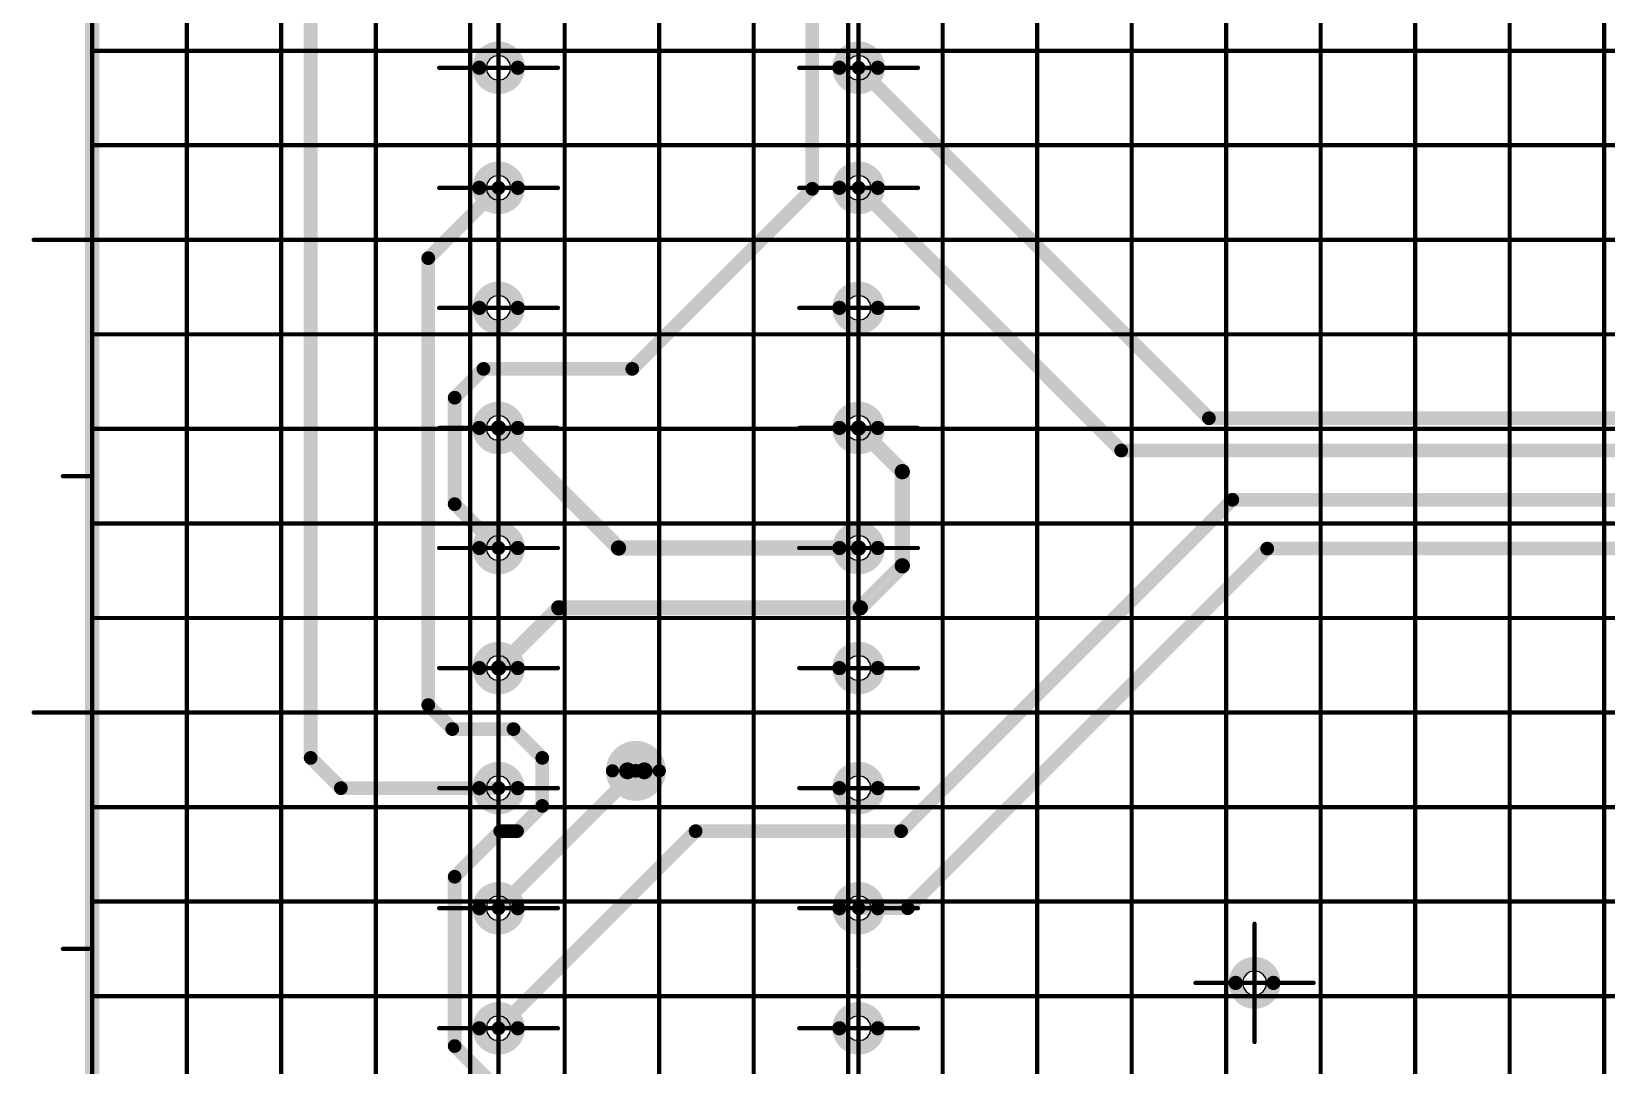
# Model space of a CAD drawing. Header units: millimetres. Extents: x 95 to 923, y 69 to 658.
# Drawn here: x 616.6 to 683.2, y 477.1 to 520.8 of the extents above; entities that cross this region are included whole.
import ezdxf

# ---------------------------------------------------------------- set-up
doc = ezdxf.new("R2010")
doc.units = ezdxf.units.MM
for name, color, linetype in [('Mechanical11', 56, 'Continuous'), ('Mechanical12', 56, 'Continuous'), ('Mechanical7', 56, 'Continuous'), ('Mechanical9', 56, 'Continuous')]:
    doc.layers.add(name, color=color, linetype=linetype)

msp = doc.modelspace()

# ---------------------------------------------------------------- linework, layer by layer
at = {"layer": 'Mechanical11', "color": 7}
for p, q in [((636.542, 519.785), (636.342, 519.825)), ((636.342, 519.825), (636.342, 519.302)), ((636.712, 519.672), (636.542, 519.785)), ((636.825, 519.502), (636.712, 519.672)), ((636.865, 519.302), (636.825, 519.502)), ((651.782, 519.785), (651.582, 519.825)), ((651.582, 519.825), (651.582, 519.302)), ((651.952, 519.672), (651.782, 519.785)), ((652.065, 519.502), (651.952, 519.672)), ((652.105, 519.302), (652.065, 519.502)), ((636.342, 519.302), (635.819, 519.302)), ((635.819, 519.302), (635.859, 519.102)), ((635.859, 519.102), (635.972, 518.932)), ((635.972, 518.932), (636.142, 518.819)), ((636.142, 518.819), (636.342, 518.779)), ((636.342, 519.302), (636.342, 518.779)), ((636.865, 519.302), (636.342, 519.302)), ((636.342, 518.779), (636.342, 519.302)), ((636.342, 519.302), (636.865, 519.302)), ((636.342, 518.779), (636.542, 518.819)), ((636.542, 518.819), (636.712, 518.932)), ((636.712, 518.932), (636.825, 519.102)), ((636.825, 519.102), (636.865, 519.302)), ((651.582, 519.302), (651.059, 519.302)), ((651.059, 519.302), (651.099, 519.102)), ((651.099, 519.102), (651.212, 518.932)), ((651.212, 518.932), (651.382, 518.819)), ((651.382, 518.819), (651.582, 518.779)), ((651.582, 519.302), (651.582, 518.779)), ((652.105, 519.302), (651.582, 519.302)), ((651.582, 518.779), (651.582, 519.302)), ((651.582, 519.302), (652.105, 519.302)), ((651.582, 518.779), (651.782, 518.819)), ((651.782, 518.819), (651.952, 518.932)), ((651.952, 518.932), (652.065, 519.102)), ((652.065, 519.102), (652.105, 519.302)), ((636.542, 514.705), (636.342, 514.745)), ((636.342, 514.745), (636.342, 514.222)), ((636.712, 514.592), (636.542, 514.705)), ((651.782, 514.705), (651.582, 514.745)), ((651.582, 514.745), (651.582, 514.222)), ((651.952, 514.592), (651.782, 514.705)), ((636.342, 514.222), (635.819, 514.222)), ((635.819, 514.222), (635.859, 514.022)), ((635.859, 514.022), (635.972, 513.852)), ((636.342, 514.222), (636.342, 513.699)), ((636.865, 514.222), (636.342, 514.222)), ((636.342, 513.699), (636.342, 514.222)), ((636.342, 514.222), (636.865, 514.222)), ((636.825, 514.422), (636.712, 514.592)), ((636.712, 513.852), (636.825, 514.022)), ((636.865, 514.222), (636.825, 514.422)), ((636.825, 514.022), (636.865, 514.222)), ((651.582, 514.222), (651.059, 514.222)), ((651.059, 514.222), (651.099, 514.022)), ((651.099, 514.022), (651.212, 513.852)), ((651.582, 514.222), (651.582, 513.699)), ((652.105, 514.222), (651.582, 514.222)), ((651.582, 513.699), (651.582, 514.222)), ((651.582, 514.222), (652.105, 514.222)), ((652.065, 514.422), (651.952, 514.592)), ((651.952, 513.852), (652.065, 514.022)), ((652.105, 514.222), (652.065, 514.422)), ((652.065, 514.022), (652.105, 514.222)), ((635.972, 513.852), (636.142, 513.739)), ((636.142, 513.739), (636.342, 513.699)), ((636.342, 513.699), (636.542, 513.739)), ((636.542, 513.739), (636.712, 513.852)), ((651.212, 513.852), (651.382, 513.739)), ((651.382, 513.739), (651.582, 513.699)), ((651.582, 513.699), (651.782, 513.739)), ((651.782, 513.739), (651.952, 513.852)), ((636.542, 509.625), (636.342, 509.665)), ((636.342, 509.665), (636.342, 509.142)), ((636.712, 509.512), (636.542, 509.625)), ((636.825, 509.342), (636.712, 509.512)), ((651.782, 509.625), (651.582, 509.665)), ((651.582, 509.665), (651.582, 509.142)), ((651.952, 509.512), (651.782, 509.625)), ((652.065, 509.342), (651.952, 509.512)), ((636.342, 509.142), (635.819, 509.142)), ((635.819, 509.142), (635.859, 508.942)), ((635.859, 508.942), (635.972, 508.772)), ((635.972, 508.772), (636.142, 508.659)), ((636.342, 509.142), (636.342, 508.619)), ((636.865, 509.142), (636.342, 509.142)), ((636.342, 508.619), (636.342, 509.142)), ((636.342, 509.142), (636.865, 509.142)), ((636.542, 508.659), (636.712, 508.772)), ((636.712, 508.772), (636.825, 508.942)), ((636.865, 509.142), (636.825, 509.342)), ((636.825, 508.942), (636.865, 509.142)), ((651.582, 509.142), (651.059, 509.142)), ((651.059, 509.142), (651.099, 508.942)), ((651.099, 508.942), (651.212, 508.772)), ((651.212, 508.772), (651.382, 508.659)), ((651.582, 509.142), (651.582, 508.619)), ((652.105, 509.142), (651.582, 509.142)), ((651.582, 508.619), (651.582, 509.142)), ((651.582, 509.142), (652.105, 509.142)), ((651.782, 508.659), (651.952, 508.772)), ((651.952, 508.772), (652.065, 508.942)), ((652.105, 509.142), (652.065, 509.342)), ((652.065, 508.942), (652.105, 509.142)), ((636.142, 508.659), (636.342, 508.619)), ((636.342, 508.619), (636.542, 508.659)), ((651.382, 508.659), (651.582, 508.619)), ((651.582, 508.619), (651.782, 508.659)), ((636.342, 504.062), (635.819, 504.062)), ((635.819, 504.062), (635.859, 503.862)), ((636.542, 504.545), (636.342, 504.585)), ((636.342, 504.585), (636.342, 504.062)), ((636.342, 504.062), (636.342, 503.539)), ((636.865, 504.062), (636.342, 504.062)), ((636.342, 503.539), (636.342, 504.062)), ((636.342, 504.062), (636.865, 504.062)), ((636.712, 504.432), (636.542, 504.545)), ((636.825, 504.262), (636.712, 504.432)), ((636.865, 504.062), (636.825, 504.262)), ((636.825, 503.862), (636.865, 504.062)), ((651.582, 504.062), (651.059, 504.062)), ((651.059, 504.062), (651.099, 503.862)), ((651.782, 504.545), (651.582, 504.585)), ((651.582, 504.585), (651.582, 504.062)), ((651.582, 504.062), (651.582, 503.539)), ((652.105, 504.062), (651.582, 504.062)), ((651.582, 503.539), (651.582, 504.062)), ((651.582, 504.062), (652.105, 504.062)), ((651.952, 504.432), (651.782, 504.545)), ((652.065, 504.262), (651.952, 504.432)), ((652.105, 504.062), (652.065, 504.262)), ((652.065, 503.862), (652.105, 504.062)), ((635.859, 503.862), (635.972, 503.692)), ((635.972, 503.692), (636.142, 503.579)), ((636.142, 503.579), (636.342, 503.539)), ((636.342, 503.539), (636.542, 503.579)), ((636.542, 503.579), (636.712, 503.692)), ((636.712, 503.692), (636.825, 503.862)), ((651.099, 503.862), (651.212, 503.692)), ((651.212, 503.692), (651.382, 503.579)), ((651.382, 503.579), (651.582, 503.539)), ((651.582, 503.539), (651.782, 503.579)), ((651.782, 503.579), (651.952, 503.692)), ((651.952, 503.692), (652.065, 503.862)), ((636.542, 499.465), (636.342, 499.505)), ((636.342, 499.505), (636.342, 498.982)), ((636.712, 499.352), (636.542, 499.465)), ((636.825, 499.182), (636.712, 499.352)), ((651.782, 499.465), (651.582, 499.505)), ((651.582, 499.505), (651.582, 498.982)), ((651.952, 499.352), (651.782, 499.465)), ((652.065, 499.182), (651.952, 499.352)), ((636.342, 498.982), (635.819, 498.982)), ((635.819, 498.982), (635.859, 498.782)), ((635.859, 498.782), (635.972, 498.612)), ((636.342, 498.982), (636.342, 498.459)), ((636.865, 498.982), (636.342, 498.982)), ((636.342, 498.459), (636.342, 498.982)), ((636.342, 498.982), (636.865, 498.982)), ((636.712, 498.612), (636.825, 498.782)), ((636.865, 498.982), (636.825, 499.182)), ((636.825, 498.782), (636.865, 498.982)), ((651.582, 498.982), (651.059, 498.982)), ((651.059, 498.982), (651.099, 498.782)), ((651.099, 498.782), (651.212, 498.612)), ((651.582, 498.982), (651.582, 498.459)), ((652.105, 498.982), (651.582, 498.982)), ((651.582, 498.459), (651.582, 498.982)), ((651.582, 498.982), (652.105, 498.982)), ((651.952, 498.612), (652.065, 498.782)), ((652.105, 498.982), (652.065, 499.182)), ((652.065, 498.782), (652.105, 498.982)), ((635.972, 498.612), (636.142, 498.499)), ((636.142, 498.499), (636.342, 498.459)), ((636.342, 498.459), (636.542, 498.499)), ((636.542, 498.499), (636.712, 498.612)), ((651.212, 498.612), (651.382, 498.499)), ((651.382, 498.499), (651.582, 498.459)), ((651.582, 498.459), (651.782, 498.499)), ((651.782, 498.499), (651.952, 498.612)), ((636.542, 494.385), (636.342, 494.425)), ((636.342, 494.425), (636.342, 493.902)), ((636.712, 494.272), (636.542, 494.385)), ((636.825, 494.102), (636.712, 494.272)), ((636.865, 493.902), (636.825, 494.102)), ((651.782, 494.385), (651.582, 494.425)), ((651.582, 494.425), (651.582, 493.902)), ((651.952, 494.272), (651.782, 494.385)), ((652.065, 494.102), (651.952, 494.272)), ((652.105, 493.902), (652.065, 494.102)), ((636.342, 493.902), (635.819, 493.902)), ((635.819, 493.902), (635.859, 493.702)), ((635.859, 493.702), (635.972, 493.532)), ((635.972, 493.532), (636.142, 493.419)), ((636.142, 493.419), (636.342, 493.379)), ((636.342, 493.902), (636.342, 493.379)), ((636.865, 493.902), (636.342, 493.902)), ((636.342, 493.379), (636.342, 493.902)), ((636.342, 493.902), (636.865, 493.902)), ((636.342, 493.379), (636.542, 493.419)), ((636.542, 493.419), (636.712, 493.532)), ((636.712, 493.532), (636.825, 493.702)), ((636.825, 493.702), (636.865, 493.902)), ((651.582, 493.902), (651.059, 493.902)), ((651.059, 493.902), (651.099, 493.702)), ((651.099, 493.702), (651.212, 493.532)), ((651.212, 493.532), (651.382, 493.419)), ((651.382, 493.419), (651.582, 493.379)), ((651.582, 493.902), (651.582, 493.379)), ((652.105, 493.902), (651.582, 493.902)), ((651.582, 493.379), (651.582, 493.902)), ((651.582, 493.902), (652.105, 493.902)), ((651.582, 493.379), (651.782, 493.419)), ((651.782, 493.419), (651.952, 493.532)), ((651.952, 493.532), (652.065, 493.702)), ((652.065, 493.702), (652.105, 493.902)), ((636.542, 489.305), (636.342, 489.345)), ((636.342, 489.345), (636.342, 488.822)), ((651.782, 489.305), (651.582, 489.345)), ((651.582, 489.345), (651.582, 488.822)), ((636.342, 488.822), (635.819, 488.822)), ((635.819, 488.822), (635.859, 488.622)), ((636.342, 488.822), (636.342, 488.299)), ((636.865, 488.822), (636.342, 488.822)), ((636.342, 488.299), (636.342, 488.822)), ((636.342, 488.822), (636.865, 488.822)), ((636.712, 489.192), (636.542, 489.305)), ((636.825, 489.022), (636.712, 489.192)), ((636.865, 488.822), (636.825, 489.022)), ((636.825, 488.622), (636.865, 488.822)), ((651.582, 488.822), (651.059, 488.822)), ((651.059, 488.822), (651.099, 488.622)), ((651.582, 488.822), (651.582, 488.299)), ((652.105, 488.822), (651.582, 488.822)), ((651.582, 488.299), (651.582, 488.822)), ((651.582, 488.822), (652.105, 488.822)), ((651.952, 489.192), (651.782, 489.305)), ((652.065, 489.022), (651.952, 489.192)), ((652.105, 488.822), (652.065, 489.022)), ((652.065, 488.622), (652.105, 488.822)), ((635.859, 488.622), (635.972, 488.452)), ((635.972, 488.452), (636.142, 488.339)), ((636.142, 488.339), (636.342, 488.299)), ((636.342, 488.299), (636.542, 488.339)), ((636.542, 488.339), (636.712, 488.452)), ((636.712, 488.452), (636.825, 488.622)), ((651.099, 488.622), (651.212, 488.452)), ((651.212, 488.452), (651.382, 488.339)), ((651.382, 488.339), (651.582, 488.299)), ((651.582, 488.299), (651.782, 488.339)), ((651.782, 488.339), (651.952, 488.452)), ((651.952, 488.452), (652.065, 488.622)), ((636.542, 484.225), (636.342, 484.265)), ((636.342, 484.265), (636.342, 483.742)), ((636.712, 484.112), (636.542, 484.225)), ((636.825, 483.942), (636.712, 484.112)), ((651.782, 484.225), (651.582, 484.265)), ((651.582, 484.265), (651.582, 483.742)), ((651.952, 484.112), (651.782, 484.225)), ((652.065, 483.942), (651.952, 484.112)), ((636.342, 483.742), (635.819, 483.742)), ((635.819, 483.742), (635.859, 483.542)), ((635.859, 483.542), (635.972, 483.372)), ((635.972, 483.372), (636.142, 483.259)), ((636.342, 483.742), (636.342, 483.219)), ((636.865, 483.742), (636.342, 483.742)), ((636.342, 483.219), (636.342, 483.742)), ((636.342, 483.742), (636.865, 483.742)), ((636.542, 483.259), (636.712, 483.372)), ((636.712, 483.372), (636.825, 483.542)), ((636.865, 483.742), (636.825, 483.942)), ((636.825, 483.542), (636.865, 483.742)), ((651.582, 483.742), (651.059, 483.742)), ((651.059, 483.742), (651.099, 483.542)), ((651.099, 483.542), (651.212, 483.372)), ((651.212, 483.372), (651.382, 483.259)), ((651.582, 483.742), (651.582, 483.219)), ((652.105, 483.742), (651.582, 483.742)), ((651.582, 483.219), (651.582, 483.742)), ((651.582, 483.742), (652.105, 483.742)), ((651.782, 483.259), (651.952, 483.372)), ((651.952, 483.372), (652.065, 483.542)), ((652.105, 483.742), (652.065, 483.942)), ((652.065, 483.542), (652.105, 483.742)), ((636.142, 483.259), (636.342, 483.219)), ((636.342, 483.219), (636.542, 483.259)), ((651.382, 483.259), (651.582, 483.219)), ((651.582, 483.219), (651.782, 483.259)), ((667.871, 480.777), (667.832, 480.582)), ((667.981, 480.942), (667.871, 480.777)), ((668.147, 481.053), (667.981, 480.942)), ((668.342, 481.092), (668.147, 481.053)), ((668.342, 480.582), (668.342, 481.092)), ((668.537, 481.053), (668.342, 481.092)), ((668.342, 481.092), (668.342, 480.582)), ((668.702, 480.942), (668.537, 481.053)), ((668.813, 480.777), (668.702, 480.942)), ((668.852, 480.582), (668.813, 480.777)), ((667.832, 480.582), (668.342, 480.582)), ((668.342, 480.582), (668.852, 480.582)), ((636.542, 479.145), (636.342, 479.185)), ((636.342, 479.185), (636.342, 478.662)), ((636.712, 479.032), (636.542, 479.145)), ((636.825, 478.862), (636.712, 479.032)), ((636.865, 478.662), (636.825, 478.862)), ((651.782, 479.145), (651.582, 479.185)), ((651.582, 479.185), (651.582, 478.662)), ((651.952, 479.032), (651.782, 479.145)), ((652.065, 478.862), (651.952, 479.032)), ((652.105, 478.662), (652.065, 478.862)), ((636.342, 478.662), (635.819, 478.662)), ((635.819, 478.662), (635.859, 478.462)), ((635.859, 478.462), (635.972, 478.292)), ((635.972, 478.292), (636.142, 478.179)), ((636.142, 478.179), (636.342, 478.139)), ((636.342, 478.662), (636.342, 478.139)), ((636.865, 478.662), (636.342, 478.662)), ((636.342, 478.139), (636.342, 478.662)), ((636.342, 478.662), (636.865, 478.662)), ((636.342, 478.139), (636.542, 478.179)), ((636.542, 478.179), (636.712, 478.292)), ((636.712, 478.292), (636.825, 478.462)), ((636.825, 478.462), (636.865, 478.662)), ((651.582, 478.662), (651.059, 478.662)), ((651.059, 478.662), (651.099, 478.462)), ((651.099, 478.462), (651.212, 478.292)), ((651.212, 478.292), (651.382, 478.179)), ((651.382, 478.179), (651.582, 478.139)), ((651.582, 478.662), (651.582, 478.139)), ((652.105, 478.662), (651.582, 478.662)), ((651.582, 478.139), (651.582, 478.662)), ((651.582, 478.662), (652.105, 478.662)), ((651.582, 478.139), (651.782, 478.179)), ((651.782, 478.179), (651.952, 478.292)), ((651.952, 478.292), (652.065, 478.462)), ((652.065, 478.462), (652.105, 478.662))]:
    msp.add_line(p, q, dxfattribs=at)
for points, const_width in [([(642.51, 489.554, 1), (641.799, 489.554, 1)], 0.711), ([(641.621, 489.554, 1), (641.977, 489.554, 1)], 0.356), ([(642.332, 489.554, 1), (642.688, 489.554, 1)], 0.356)]:
    msp.add_lwpolyline(points, format="xyb", close=True, dxfattribs=dict(at, const_width=const_width))
at = {"layer": 'Mechanical12', "color": 7}
for p, q in [((635.859, 519.502), (635.819, 519.302)), ((635.972, 519.672), (635.859, 519.502)), ((636.142, 519.785), (635.972, 519.672)), ((636.342, 519.825), (636.142, 519.785)), ((636.342, 519.302), (636.342, 519.825)), ((651.099, 519.502), (651.059, 519.302)), ((651.212, 519.672), (651.099, 519.502)), ((651.382, 519.785), (651.212, 519.672)), ((651.582, 519.825), (651.382, 519.785)), ((651.582, 519.302), (651.582, 519.825)), ((635.819, 519.302), (636.342, 519.302)), ((651.059, 519.302), (651.582, 519.302)), ((636.142, 514.705), (635.972, 514.592)), ((636.342, 514.745), (636.142, 514.705)), ((636.342, 514.222), (636.342, 514.745)), ((651.382, 514.705), (651.212, 514.592)), ((651.582, 514.745), (651.382, 514.705)), ((651.582, 514.222), (651.582, 514.745)), ((635.859, 514.422), (635.819, 514.222)), ((635.819, 514.222), (636.342, 514.222)), ((635.972, 514.592), (635.859, 514.422)), ((651.099, 514.422), (651.059, 514.222)), ((651.059, 514.222), (651.582, 514.222)), ((651.212, 514.592), (651.099, 514.422)), ((635.972, 509.512), (635.859, 509.342)), ((636.142, 509.625), (635.972, 509.512)), ((636.342, 509.665), (636.142, 509.625)), ((636.342, 509.142), (636.342, 509.665)), ((651.212, 509.512), (651.099, 509.342)), ((651.382, 509.625), (651.212, 509.512)), ((651.582, 509.665), (651.382, 509.625)), ((651.582, 509.142), (651.582, 509.665)), ((635.859, 509.342), (635.819, 509.142)), ((635.819, 509.142), (636.342, 509.142)), ((651.099, 509.342), (651.059, 509.142)), ((651.059, 509.142), (651.582, 509.142)), ((635.859, 504.262), (635.819, 504.062)), ((635.819, 504.062), (636.342, 504.062)), ((635.972, 504.432), (635.859, 504.262)), ((636.142, 504.545), (635.972, 504.432)), ((636.342, 504.585), (636.142, 504.545)), ((636.342, 504.062), (636.342, 504.585)), ((651.099, 504.262), (651.059, 504.062)), ((651.059, 504.062), (651.582, 504.062)), ((651.212, 504.432), (651.099, 504.262)), ((651.382, 504.545), (651.212, 504.432)), ((651.582, 504.585), (651.382, 504.545)), ((651.582, 504.062), (651.582, 504.585)), ((635.972, 499.352), (635.859, 499.182)), ((636.142, 499.465), (635.972, 499.352)), ((636.342, 499.505), (636.142, 499.465)), ((636.342, 498.982), (636.342, 499.505)), ((651.212, 499.352), (651.099, 499.182)), ((651.382, 499.465), (651.212, 499.352)), ((651.582, 499.505), (651.382, 499.465)), ((651.582, 498.982), (651.582, 499.505)), ((635.859, 499.182), (635.819, 498.982)), ((635.819, 498.982), (636.342, 498.982)), ((651.099, 499.182), (651.059, 498.982)), ((651.059, 498.982), (651.582, 498.982)), ((635.859, 494.102), (635.819, 493.902)), ((635.972, 494.272), (635.859, 494.102)), ((636.142, 494.385), (635.972, 494.272)), ((636.342, 494.425), (636.142, 494.385)), ((636.342, 493.902), (636.342, 494.425)), ((651.099, 494.102), (651.059, 493.902)), ((651.212, 494.272), (651.099, 494.102)), ((651.382, 494.385), (651.212, 494.272)), ((651.582, 494.425), (651.382, 494.385)), ((651.582, 493.902), (651.582, 494.425)), ((635.819, 493.902), (636.342, 493.902)), ((651.059, 493.902), (651.582, 493.902)), ((636.342, 489.345), (636.142, 489.305)), ((636.342, 488.822), (636.342, 489.345)), ((651.582, 489.345), (651.382, 489.305)), ((651.582, 488.822), (651.582, 489.345)), ((635.859, 489.022), (635.819, 488.822)), ((635.819, 488.822), (636.342, 488.822)), ((635.972, 489.192), (635.859, 489.022)), ((636.142, 489.305), (635.972, 489.192)), ((651.099, 489.022), (651.059, 488.822)), ((651.059, 488.822), (651.582, 488.822)), ((651.212, 489.192), (651.099, 489.022)), ((651.382, 489.305), (651.212, 489.192)), ((635.972, 484.112), (635.859, 483.942)), ((636.142, 484.225), (635.972, 484.112)), ((636.342, 484.265), (636.142, 484.225)), ((636.342, 483.742), (636.342, 484.265)), ((651.212, 484.112), (651.099, 483.942)), ((651.382, 484.225), (651.212, 484.112)), ((651.582, 484.265), (651.382, 484.225)), ((651.582, 483.742), (651.582, 484.265)), ((635.859, 483.942), (635.819, 483.742)), ((635.819, 483.742), (636.342, 483.742)), ((651.099, 483.942), (651.059, 483.742)), ((651.059, 483.742), (651.582, 483.742)), ((668.342, 480.582), (667.832, 480.582)), ((667.832, 480.582), (667.871, 480.387)), ((667.871, 480.387), (667.981, 480.221)), ((667.981, 480.221), (668.147, 480.111)), ((668.147, 480.111), (668.342, 480.072)), ((668.852, 480.582), (668.342, 480.582)), ((668.342, 480.582), (668.342, 480.072)), ((668.342, 480.072), (668.342, 480.582)), ((668.342, 480.072), (668.537, 480.111)), ((668.537, 480.111), (668.702, 480.221)), ((668.702, 480.221), (668.813, 480.387)), ((668.813, 480.387), (668.852, 480.582)), ((635.859, 478.862), (635.819, 478.662)), ((635.972, 479.032), (635.859, 478.862)), ((636.142, 479.145), (635.972, 479.032)), ((636.342, 479.185), (636.142, 479.145)), ((636.342, 478.662), (636.342, 479.185)), ((651.099, 478.862), (651.059, 478.662)), ((651.212, 479.032), (651.099, 478.862)), ((651.382, 479.145), (651.212, 479.032)), ((651.582, 479.185), (651.382, 479.145)), ((651.582, 478.662), (651.582, 479.185)), ((635.819, 478.662), (636.342, 478.662)), ((651.059, 478.662), (651.582, 478.662))]:
    msp.add_line(p, q, dxfattribs=at)
for points, const_width in [([(619.142, 250.822), (619.142, 612.022)], 0.6), ([(619.142, 250.822), (619.142, 612.022)], 0.6), ([(628.388, 490.102), (628.388, 585.403)], 0.58), ([(649.622, 514.181), (649.622, 521.547)], 0.58), ([(651.582, 519.302), (666.412, 504.472)], 0.58), ([(633.366, 511.246), (636.342, 514.222)], 0.58), ([(642.002, 506.561), (649.622, 514.181)], 0.58), ([(651.582, 514.222), (662.697, 503.107)], 0.58), ([(633.366, 492.337), (633.366, 511.246)], 0.58), ([(634.484, 505.342), (635.703, 506.561)], 0.58), ([(635.703, 506.561), (642.002, 506.561)], 0.58), ([(634.484, 500.84), (634.484, 505.342)], 0.58), ([(666.412, 504.472), (707.534, 504.472)], 0.58), ([(636.342, 504.062), (641.422, 498.982)], 0.646), ([(651.582, 504.062), (653.432, 502.212)], 0.646), ([(662.697, 503.107), (747.971, 503.107)], 0.58), ([(653.432, 498.23), (653.432, 502.212)], 0.646), ([(634.484, 500.84), (636.342, 498.982)], 0.58), ([(653.381, 487.003), (667.402, 501.024)], 0.58), ([(667.402, 501.024), (705.756, 501.024)], 0.58), ([(641.422, 498.982), (651.582, 498.982)], 0.646), ([(653.665, 483.742), (668.879, 498.956)], 0.58), ([(668.879, 498.956), (721.569, 498.956)], 0.58), ([(651.654, 496.452), (653.432, 498.23)], 0.646), ([(636.342, 493.902), (638.892, 496.452)], 0.646), ([(638.892, 496.452), (651.654, 496.452)], 0.646), ([(633.366, 492.337), (634.382, 491.321)], 0.58), ([(634.382, 491.321), (636.973, 491.321)], 0.58), ([(636.973, 491.321), (638.192, 490.102)], 0.58), ([(628.388, 490.102), (629.667, 488.822)], 0.58), ([(638.192, 488.07), (638.192, 490.102)], 0.58), ([(636.342, 483.742), (642.154, 489.554)], 0.58), ([(629.667, 488.822), (636.342, 488.822)], 0.58), ([(637.125, 487.003), (638.192, 488.07)], 0.58), ([(634.484, 485.073), (636.414, 487.003)], 0.58), ([(636.342, 478.662), (644.683, 487.003)], 0.58), ([(636.414, 487.003), (637.125, 487.003)], 0.58), ([(644.683, 487.003), (653.381, 487.003)], 0.58), ([(634.484, 477.91), (634.484, 485.073)], 0.58), ([(651.582, 483.742), (653.665, 483.742)], 0.58), ([(634.484, 477.91), (636.058, 476.335)], 0.58)]:
    msp.add_lwpolyline(points, dxfattribs=dict(at, const_width=const_width))
for points, const_width in [([(637.155, 519.302, 1), (635.529, 519.302, 1)], 0.6), ([(652.395, 519.302, 1), (650.769, 519.302, 1)], 0.6), ([(635.379, 519.302, 1), (635.679, 519.302, 1)], 0.3), ([(637.005, 519.302, 1), (637.305, 519.302, 1)], 0.3), ([(650.619, 519.302, 1), (650.919, 519.302, 1)], 0.3), ([(651.437, 519.302, 1), (651.727, 519.302, 1)], 0.29), ([(652.245, 519.302, 1), (652.545, 519.302, 1)], 0.3), ([(637.155, 514.222, 1), (635.529, 514.222, 1)], 0.6), ([(652.395, 514.222, 1), (650.769, 514.222, 1)], 0.6), ([(635.379, 514.222, 1), (635.679, 514.222, 1)], 0.3), ([(636.197, 514.222, 1), (636.487, 514.222, 1)], 0.29), ([(637.005, 514.222, 1), (637.305, 514.222, 1)], 0.3), ([(649.477, 514.181, 1), (649.767, 514.181, 1)], 0.29), ([(649.477, 514.181, 1), (649.767, 514.181, 1)], 0.29), ([(650.619, 514.222, 1), (650.919, 514.222, 1)], 0.3), ([(651.437, 514.222, 1), (651.727, 514.222, 1)], 0.29), ([(652.245, 514.222, 1), (652.545, 514.222, 1)], 0.3), ([(633.221, 511.246, 1), (633.511, 511.246, 1)], 0.29), ([(633.221, 511.246, 1), (633.511, 511.246, 1)], 0.29), ([(637.155, 509.142, 1), (635.529, 509.142, 1)], 0.6), ([(652.395, 509.142, 1), (650.769, 509.142, 1)], 0.6), ([(635.379, 509.142, 1), (635.679, 509.142, 1)], 0.3), ([(637.005, 509.142, 1), (637.305, 509.142, 1)], 0.3), ([(650.619, 509.142, 1), (650.919, 509.142, 1)], 0.3), ([(652.245, 509.142, 1), (652.545, 509.142, 1)], 0.3), ([(635.558, 506.561, 1), (635.848, 506.561, 1)], 0.29), ([(635.558, 506.561, 1), (635.848, 506.561, 1)], 0.29), ([(641.857, 506.561, 1), (642.147, 506.561, 1)], 0.29), ([(641.857, 506.561, 1), (642.147, 506.561, 1)], 0.29), ([(634.339, 505.342, 1), (634.629, 505.342, 1)], 0.29), ([(634.339, 505.342, 1), (634.629, 505.342, 1)], 0.29), ([(637.155, 504.062, 1), (635.529, 504.062, 1)], 0.6), ([(652.395, 504.062, 1), (650.769, 504.062, 1)], 0.6), ([(666.267, 504.472, 1), (666.557, 504.472, 1)], 0.29), ([(666.267, 504.472, 1), (666.557, 504.472, 1)], 0.29), ([(635.379, 504.062, 1), (635.679, 504.062, 1)], 0.3), ([(636.18, 504.062, 1), (636.503, 504.062, 1)], 0.323), ([(637.005, 504.062, 1), (637.305, 504.062, 1)], 0.3), ([(650.619, 504.062, 1), (650.919, 504.062, 1)], 0.3), ([(651.42, 504.062, 1), (651.743, 504.062, 1)], 0.323), ([(652.245, 504.062, 1), (652.545, 504.062, 1)], 0.3), ([(662.552, 503.107, 1), (662.842, 503.107, 1)], 0.29), ([(662.552, 503.107, 1), (662.842, 503.107, 1)], 0.29), ([(653.27, 502.212, 1), (653.593, 502.212, 1)], 0.323), ([(653.27, 502.212, 1), (653.593, 502.212, 1)], 0.323), ([(634.339, 500.84, 1), (634.629, 500.84, 1)], 0.29), ([(634.339, 500.84, 1), (634.629, 500.84, 1)], 0.29), ([(667.257, 501.024, 1), (667.547, 501.024, 1)], 0.29), ([(667.257, 501.024, 1), (667.547, 501.024, 1)], 0.29), ([(637.155, 498.982, 1), (635.529, 498.982, 1)], 0.6), ([(652.395, 498.982, 1), (650.769, 498.982, 1)], 0.6), ([(635.379, 498.982, 1), (635.679, 498.982, 1)], 0.3), ([(636.197, 498.982, 1), (636.487, 498.982, 1)], 0.29), ([(637.005, 498.982, 1), (637.305, 498.982, 1)], 0.3), ([(641.26, 498.982, 1), (641.583, 498.982, 1)], 0.323), ([(641.26, 498.982, 1), (641.583, 498.982, 1)], 0.323), ([(650.619, 498.982, 1), (650.919, 498.982, 1)], 0.3), ([(651.42, 498.982, 1), (651.743, 498.982, 1)], 0.323), ([(652.245, 498.982, 1), (652.545, 498.982, 1)], 0.3), ([(668.734, 498.956, 1), (669.024, 498.956, 1)], 0.29), ([(668.734, 498.956, 1), (669.024, 498.956, 1)], 0.29), ([(653.27, 498.23, 1), (653.593, 498.23, 1)], 0.323), ([(653.27, 498.23, 1), (653.593, 498.23, 1)], 0.323), ([(638.73, 496.452, 1), (639.053, 496.452, 1)], 0.323), ([(638.73, 496.452, 1), (639.053, 496.452, 1)], 0.323), ([(651.492, 496.452, 1), (651.815, 496.452, 1)], 0.323), ([(651.492, 496.452, 1), (651.815, 496.452, 1)], 0.323), ([(637.155, 493.902, 1), (635.529, 493.902, 1)], 0.6), ([(652.395, 493.902, 1), (650.769, 493.902, 1)], 0.6), ([(635.379, 493.902, 1), (635.679, 493.902, 1)], 0.3), ([(636.18, 493.902, 1), (636.503, 493.902, 1)], 0.323), ([(637.005, 493.902, 1), (637.305, 493.902, 1)], 0.3), ([(650.619, 493.902, 1), (650.919, 493.902, 1)], 0.3), ([(652.245, 493.902, 1), (652.545, 493.902, 1)], 0.3), ([(633.221, 492.337, 1), (633.511, 492.337, 1)], 0.29), ([(633.221, 492.337, 1), (633.511, 492.337, 1)], 0.29), ([(634.237, 491.321, 1), (634.527, 491.321, 1)], 0.29), ([(634.237, 491.321, 1), (634.527, 491.321, 1)], 0.29), ([(636.828, 491.321, 1), (637.118, 491.321, 1)], 0.29), ([(636.828, 491.321, 1), (637.118, 491.321, 1)], 0.29), ([(643.145, 489.554, 1), (641.164, 489.554, 1)], 0.559), ([(628.243, 490.102, 1), (628.533, 490.102, 1)], 0.29), ([(628.243, 490.102, 1), (628.533, 490.102, 1)], 0.29), ([(638.047, 490.102, 1), (638.337, 490.102, 1)], 0.29), ([(638.047, 490.102, 1), (638.337, 490.102, 1)], 0.29), ([(637.155, 488.822, 1), (635.529, 488.822, 1)], 0.6), ([(641.024, 489.554, 1), (641.303, 489.554, 1)], 0.279), ([(642.009, 489.554, 1), (642.299, 489.554, 1)], 0.29), ([(643.005, 489.554, 1), (643.285, 489.554, 1)], 0.279), ([(652.395, 488.822, 1), (650.769, 488.822, 1)], 0.6), ([(629.522, 488.822, 1), (629.812, 488.822, 1)], 0.29), ([(629.522, 488.822, 1), (629.812, 488.822, 1)], 0.29), ([(635.379, 488.822, 1), (635.679, 488.822, 1)], 0.3), ([(636.197, 488.822, 1), (636.487, 488.822, 1)], 0.29), ([(637.005, 488.822, 1), (637.305, 488.822, 1)], 0.3), ([(650.619, 488.822, 1), (650.919, 488.822, 1)], 0.3), ([(652.245, 488.822, 1), (652.545, 488.822, 1)], 0.3), ([(638.047, 488.07, 1), (638.337, 488.07, 1)], 0.29), ([(638.047, 488.07, 1), (638.337, 488.07, 1)], 0.29), ([(636.269, 487.003, 1), (636.559, 487.003, 1)], 0.29), ([(636.269, 487.003, 1), (636.559, 487.003, 1)], 0.29), ([(636.98, 487.003, 1), (637.27, 487.003, 1)], 0.29), ([(636.98, 487.003, 1), (637.27, 487.003, 1)], 0.29), ([(644.538, 487.003, 1), (644.828, 487.003, 1)], 0.29), ([(644.538, 487.003, 1), (644.828, 487.003, 1)], 0.29), ([(653.236, 487.003, 1), (653.526, 487.003, 1)], 0.29), ([(653.236, 487.003, 1), (653.526, 487.003, 1)], 0.29), ([(634.339, 485.073, 1), (634.629, 485.073, 1)], 0.29), ([(634.339, 485.073, 1), (634.629, 485.073, 1)], 0.29), ([(637.155, 483.742, 1), (635.529, 483.742, 1)], 0.6), ([(652.395, 483.742, 1), (650.769, 483.742, 1)], 0.6), ([(635.379, 483.742, 1), (635.679, 483.742, 1)], 0.3), ([(636.197, 483.742, 1), (636.487, 483.742, 1)], 0.29), ([(637.005, 483.742, 1), (637.305, 483.742, 1)], 0.3), ([(650.619, 483.742, 1), (650.919, 483.742, 1)], 0.3), ([(651.437, 483.742, 1), (651.727, 483.742, 1)], 0.29), ([(652.245, 483.742, 1), (652.545, 483.742, 1)], 0.3), ([(653.52, 483.742, 1), (653.81, 483.742, 1)], 0.29), ([(653.52, 483.742, 1), (653.81, 483.742, 1)], 0.29), ([(669.142, 480.582, 1), (667.542, 480.582, 1)], 0.6), ([(667.392, 480.582, 1), (667.692, 480.582, 1)], 0.3), ([(668.992, 480.582, 1), (669.292, 480.582, 1)], 0.3), ([(637.155, 478.662, 1), (635.529, 478.662, 1)], 0.6), ([(652.395, 478.662, 1), (650.769, 478.662, 1)], 0.6), ([(635.379, 478.662, 1), (635.679, 478.662, 1)], 0.3), ([(636.197, 478.662, 1), (636.487, 478.662, 1)], 0.29), ([(637.005, 478.662, 1), (637.305, 478.662, 1)], 0.3), ([(650.619, 478.662, 1), (650.919, 478.662, 1)], 0.3), ([(652.245, 478.662, 1), (652.545, 478.662, 1)], 0.3), ([(634.339, 477.91, 1), (634.629, 477.91, 1)], 0.29), ([(634.339, 477.91, 1), (634.629, 477.91, 1)], 0.29)]:
    msp.add_lwpolyline(points, format="xyb", close=True, dxfattribs=dict(at, const_width=const_width))
at = {"layer": 'Mechanical7', "color": 7, "const_width": 0.18}
for points in [[(636.342, 516.789), (636.342, 521.815)], [(651.582, 516.789), (651.582, 521.815)], [(633.829, 519.302), (638.855, 519.302)], [(649.069, 519.302), (654.095, 519.302)], [(636.342, 511.709), (636.342, 516.735)], [(651.582, 511.709), (651.582, 516.735)], [(633.829, 514.222), (638.855, 514.222)], [(649.069, 514.222), (654.095, 514.222)], [(636.342, 506.629), (636.342, 511.655)], [(651.582, 506.629), (651.582, 511.655)], [(633.829, 509.142), (638.855, 509.142)], [(649.069, 509.142), (654.095, 509.142)], [(636.342, 501.549), (636.342, 506.575)], [(651.582, 501.549), (651.582, 506.575)], [(633.829, 504.062), (638.855, 504.062)], [(649.069, 504.062), (654.095, 504.062)], [(636.342, 496.469), (636.342, 501.495)], [(651.582, 496.469), (651.582, 501.495)], [(633.829, 498.982), (638.855, 498.982)], [(649.069, 498.982), (654.095, 498.982)], [(636.342, 491.389), (636.342, 496.415)], [(651.582, 491.389), (651.582, 496.415)], [(633.829, 493.902), (638.855, 493.902)], [(649.069, 493.902), (654.095, 493.902)], [(636.342, 486.309), (636.342, 491.335)], [(651.582, 486.309), (651.582, 491.335)], [(633.829, 488.822), (638.855, 488.822)], [(649.069, 488.822), (654.095, 488.822)], [(636.342, 481.229), (636.342, 486.255)], [(651.582, 481.229), (651.582, 486.255)], [(633.829, 483.742), (638.855, 483.742)], [(649.069, 483.742), (654.095, 483.742)], [(668.342, 478.082), (668.342, 483.082)], [(636.342, 476.149), (636.342, 481.175)], [(651.582, 476.149), (651.582, 481.175)], [(665.842, 480.582), (670.842, 480.582)], [(633.829, 478.662), (638.855, 478.662)], [(649.069, 478.662), (654.095, 478.662)]]:
    msp.add_lwpolyline(points, dxfattribs=at)
at = {"layer": 'Mechanical7', "color": 7, "const_width": 0.09}
for points in [[(633.784, 519.302, 1), (633.874, 519.302, 1)], [(638.81, 519.302, 1), (638.9, 519.302, 1)], [(649.024, 519.302, 1), (649.114, 519.302, 1)], [(654.05, 519.302, 1), (654.14, 519.302, 1)], [(636.297, 516.789, 1), (636.387, 516.789, 1)], [(636.297, 516.735, 1), (636.387, 516.735, 1)], [(651.537, 516.789, 1), (651.627, 516.789, 1)], [(651.537, 516.735, 1), (651.627, 516.735, 1)], [(633.784, 514.222, 1), (633.874, 514.222, 1)], [(638.81, 514.222, 1), (638.9, 514.222, 1)], [(649.024, 514.222, 1), (649.114, 514.222, 1)], [(654.05, 514.222, 1), (654.14, 514.222, 1)], [(636.297, 511.709, 1), (636.387, 511.709, 1)], [(636.297, 511.655, 1), (636.387, 511.655, 1)], [(651.537, 511.709, 1), (651.627, 511.709, 1)], [(651.537, 511.655, 1), (651.627, 511.655, 1)], [(633.784, 509.142, 1), (633.874, 509.142, 1)], [(638.81, 509.142, 1), (638.9, 509.142, 1)], [(649.024, 509.142, 1), (649.114, 509.142, 1)], [(654.05, 509.142, 1), (654.14, 509.142, 1)], [(636.297, 506.629, 1), (636.387, 506.629, 1)], [(651.537, 506.629, 1), (651.627, 506.629, 1)], [(636.297, 506.575, 1), (636.387, 506.575, 1)], [(651.537, 506.575, 1), (651.627, 506.575, 1)], [(633.784, 504.062, 1), (633.874, 504.062, 1)], [(638.81, 504.062, 1), (638.9, 504.062, 1)], [(649.024, 504.062, 1), (649.114, 504.062, 1)], [(654.05, 504.062, 1), (654.14, 504.062, 1)], [(636.297, 501.549, 1), (636.387, 501.549, 1)], [(636.297, 501.495, 1), (636.387, 501.495, 1)], [(651.537, 501.549, 1), (651.627, 501.549, 1)], [(651.537, 501.495, 1), (651.627, 501.495, 1)], [(633.784, 498.982, 1), (633.874, 498.982, 1)], [(638.81, 498.982, 1), (638.9, 498.982, 1)], [(649.024, 498.982, 1), (649.114, 498.982, 1)], [(654.05, 498.982, 1), (654.14, 498.982, 1)], [(636.297, 496.469, 1), (636.387, 496.469, 1)], [(636.297, 496.415, 1), (636.387, 496.415, 1)], [(651.537, 496.469, 1), (651.627, 496.469, 1)], [(651.537, 496.415, 1), (651.627, 496.415, 1)], [(633.784, 493.902, 1), (633.874, 493.902, 1)], [(638.81, 493.902, 1), (638.9, 493.902, 1)], [(649.024, 493.902, 1), (649.114, 493.902, 1)], [(654.05, 493.902, 1), (654.14, 493.902, 1)], [(636.297, 491.389, 1), (636.387, 491.389, 1)], [(636.297, 491.335, 1), (636.387, 491.335, 1)], [(651.537, 491.389, 1), (651.627, 491.389, 1)], [(651.537, 491.335, 1), (651.627, 491.335, 1)], [(633.784, 488.822, 1), (633.874, 488.822, 1)], [(638.81, 488.822, 1), (638.9, 488.822, 1)], [(649.024, 488.822, 1), (649.114, 488.822, 1)], [(654.05, 488.822, 1), (654.14, 488.822, 1)], [(636.297, 486.309, 1), (636.387, 486.309, 1)], [(636.297, 486.255, 1), (636.387, 486.255, 1)], [(651.537, 486.309, 1), (651.627, 486.309, 1)], [(651.537, 486.255, 1), (651.627, 486.255, 1)], [(633.784, 483.742, 1), (633.874, 483.742, 1)], [(638.81, 483.742, 1), (638.9, 483.742, 1)], [(649.024, 483.742, 1), (649.114, 483.742, 1)], [(654.05, 483.742, 1), (654.14, 483.742, 1)], [(668.297, 483.082, 1), (668.387, 483.082, 1)], [(636.297, 481.229, 1), (636.387, 481.229, 1)], [(636.297, 481.175, 1), (636.387, 481.175, 1)], [(651.537, 481.229, 1), (651.627, 481.229, 1)], [(651.537, 481.175, 1), (651.627, 481.175, 1)], [(665.797, 480.582, 1), (665.887, 480.582, 1)], [(670.797, 480.582, 1), (670.887, 480.582, 1)], [(633.784, 478.662, 1), (633.874, 478.662, 1)], [(638.81, 478.662, 1), (638.9, 478.662, 1)], [(649.024, 478.662, 1), (649.114, 478.662, 1)], [(654.05, 478.662, 1), (654.14, 478.662, 1)], [(668.297, 478.082, 1), (668.387, 478.082, 1)]]:
    msp.add_lwpolyline(points, format="xyb", close=True, dxfattribs=at)
at = {"layer": 'Mechanical9', "color": 7, "const_width": 0.18}
for points in [[(619.142, 250.822), (619.142, 612.022)], [(623.142, 250.822), (623.142, 612.022)], [(627.142, 250.822), (627.142, 612.022)], [(631.142, 250.822), (631.142, 612.022)], [(635.142, 250.822), (635.142, 612.022)], [(639.142, 250.822), (639.142, 612.022)], [(643.142, 250.822), (643.142, 612.022)], [(647.142, 250.822), (647.142, 612.022)], [(651.142, 250.822), (651.142, 612.022)], [(655.142, 250.822), (655.142, 612.022)], [(659.142, 250.822), (659.142, 612.022)], [(663.142, 250.822), (663.142, 612.022)], [(667.142, 250.822), (667.142, 612.022)], [(671.142, 250.822), (671.142, 612.022)], [(675.142, 250.822), (675.142, 612.022)], [(679.142, 250.822), (679.142, 612.022)], [(683.142, 250.822), (683.142, 612.022)], [(619.142, 520.022), (861.342, 520.022)], [(619.142, 516.022), (861.342, 516.022)], [(616.662, 512.022), (619.142, 512.022)], [(617.902, 512.022), (619.142, 512.022)], [(619.142, 512.022), (861.342, 512.022)], [(619.142, 508.022), (861.342, 508.022)], [(619.142, 504.022), (861.342, 504.022)], [(617.902, 502.022), (619.142, 502.022)], [(619.142, 500.022), (861.342, 500.022)], [(619.142, 496.022), (861.342, 496.022)], [(616.662, 492.022), (619.142, 492.022)], [(617.902, 492.022), (619.142, 492.022)], [(619.142, 492.022), (861.342, 492.022)], [(619.142, 488.022), (861.342, 488.022)], [(619.142, 484.022), (861.342, 484.022)], [(617.902, 482.022), (619.142, 482.022)], [(619.142, 480.022), (861.342, 480.022)]]:
    msp.add_lwpolyline(points, dxfattribs=at)
at = {"layer": 'Mechanical9', "color": 7, "const_width": 0.09}
for points in [[(619.097, 520.022, 1), (619.187, 520.022, 1)], [(619.097, 516.022, 1), (619.187, 516.022, 1)], [(616.617, 512.022, 1), (616.707, 512.022, 1)], [(617.857, 512.022, 1), (617.947, 512.022, 1)], [(619.097, 512.022, 1), (619.187, 512.022, 1)], [(619.097, 512.022, 1), (619.187, 512.022, 1)], [(619.097, 512.022, 1), (619.187, 512.022, 1)], [(619.097, 508.022, 1), (619.187, 508.022, 1)], [(619.097, 504.022, 1), (619.187, 504.022, 1)], [(617.857, 502.022, 1), (617.947, 502.022, 1)], [(619.097, 502.022, 1), (619.187, 502.022, 1)], [(619.097, 500.022, 1), (619.187, 500.022, 1)], [(619.097, 496.022, 1), (619.187, 496.022, 1)], [(616.617, 492.022, 1), (616.707, 492.022, 1)], [(617.857, 492.022, 1), (617.947, 492.022, 1)], [(619.097, 492.022, 1), (619.187, 492.022, 1)], [(619.097, 492.022, 1), (619.187, 492.022, 1)], [(619.097, 492.022, 1), (619.187, 492.022, 1)], [(619.097, 488.022, 1), (619.187, 488.022, 1)], [(619.097, 484.022, 1), (619.187, 484.022, 1)], [(617.857, 482.022, 1), (617.947, 482.022, 1)], [(619.097, 482.022, 1), (619.187, 482.022, 1)], [(619.097, 480.022, 1), (619.187, 480.022, 1)]]:
    msp.add_lwpolyline(points, format="xyb", close=True, dxfattribs=at)

doc.saveas('drawing.dxf')
